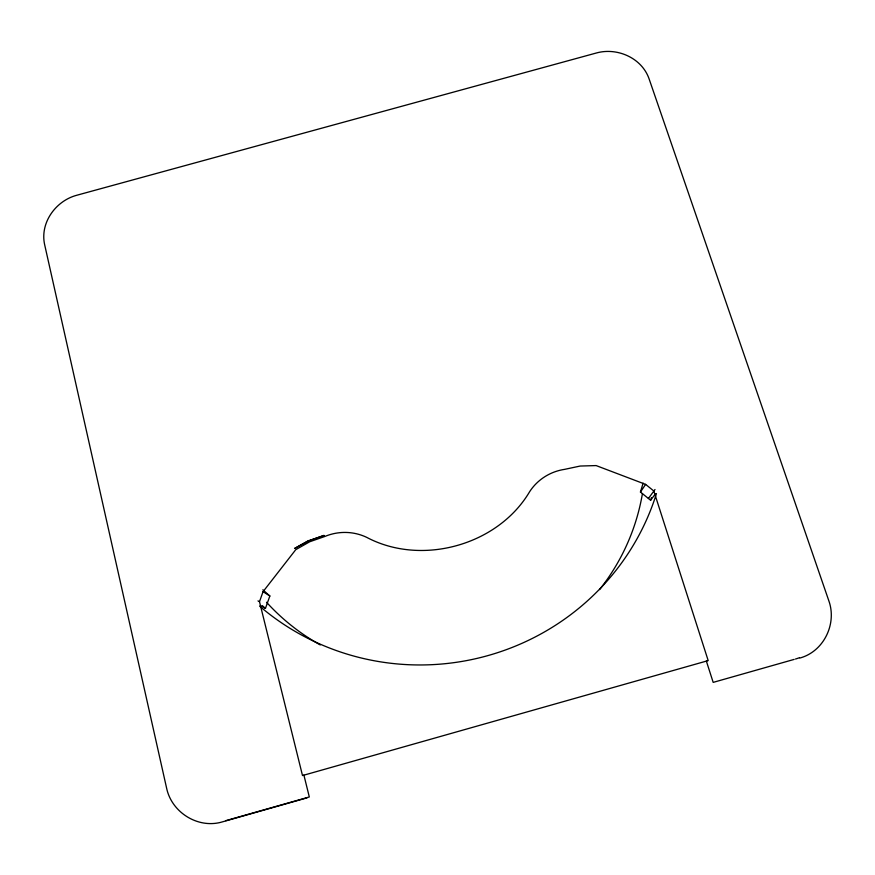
<?xml version="1.0" encoding="UTF-8"?>
<svg xmlns="http://www.w3.org/2000/svg" width="875" height="875" viewBox="0 0 875 875"><rect width="100%" height="100%" fill="white"/><g stroke="black" fill="none" stroke-linecap="round" stroke-linejoin="round"><path stroke-width="1.31" d="M799.816 658.055C823.802 651.569 837.189 623.755 828.789 600.677L648.977 78.542C641.583 57.848 617.225 47.261 596.542 52.948L76.584 195.311C55.748 200.911 39.933 222.677 44.581 244.387L166.6 788.102C171.642 812.525 198.198 829.106 222.283 821.909L306.972 797.891M643.114 483.153L640.445 492.023L650.617 500.27L651.394 497.689M260.805 605.784L265.442 608.398L269.85 595.995L262.839 589.794M225.783 820.663L309.312 796.961L303.92 775.163L302.498 775.523L259.492 601.672L263.058 591.664L295.761 549.664L309.717 541.756L324.811 536.484A52.019 51.1 -51 0 1 366.658 537.337C421.608 566.486 497.952 545.333 529.638 491.695A51.877 50.717 26 0 1 564.659 469.35L580.18 466.047L596.116 465.577L645.619 484.378L653.833 491.017L708.181 660.57L706.366 661.117L713.18 682.38L794.194 659.389M640.445 492.023L645.619 484.378M648.397 498.477L655.003 489.519M650.617 500.27L655.342 493.938M308.656 540.498L294.569 548.483L308.809 540.75L323.98 535.445L308.809 540.75M303.472 775.283L706.934 660.953M258.005 600.906L259.492 601.672M263.058 591.664L269.85 595.995M262.391 605.686L265.442 608.398M642.436 493.587A216.77 212.253 -10.7 0 1 599.594 589.597M320.294 644.952A216.77 212.253 -10.7 0 1 266.536 602.252M656.458 493.555A244.945 238.405 -10.7 0 1 259.591 606.102M799.258 657.77A47.02 44.538 41.9 0 1 795.506 659.017"/></g></svg>
